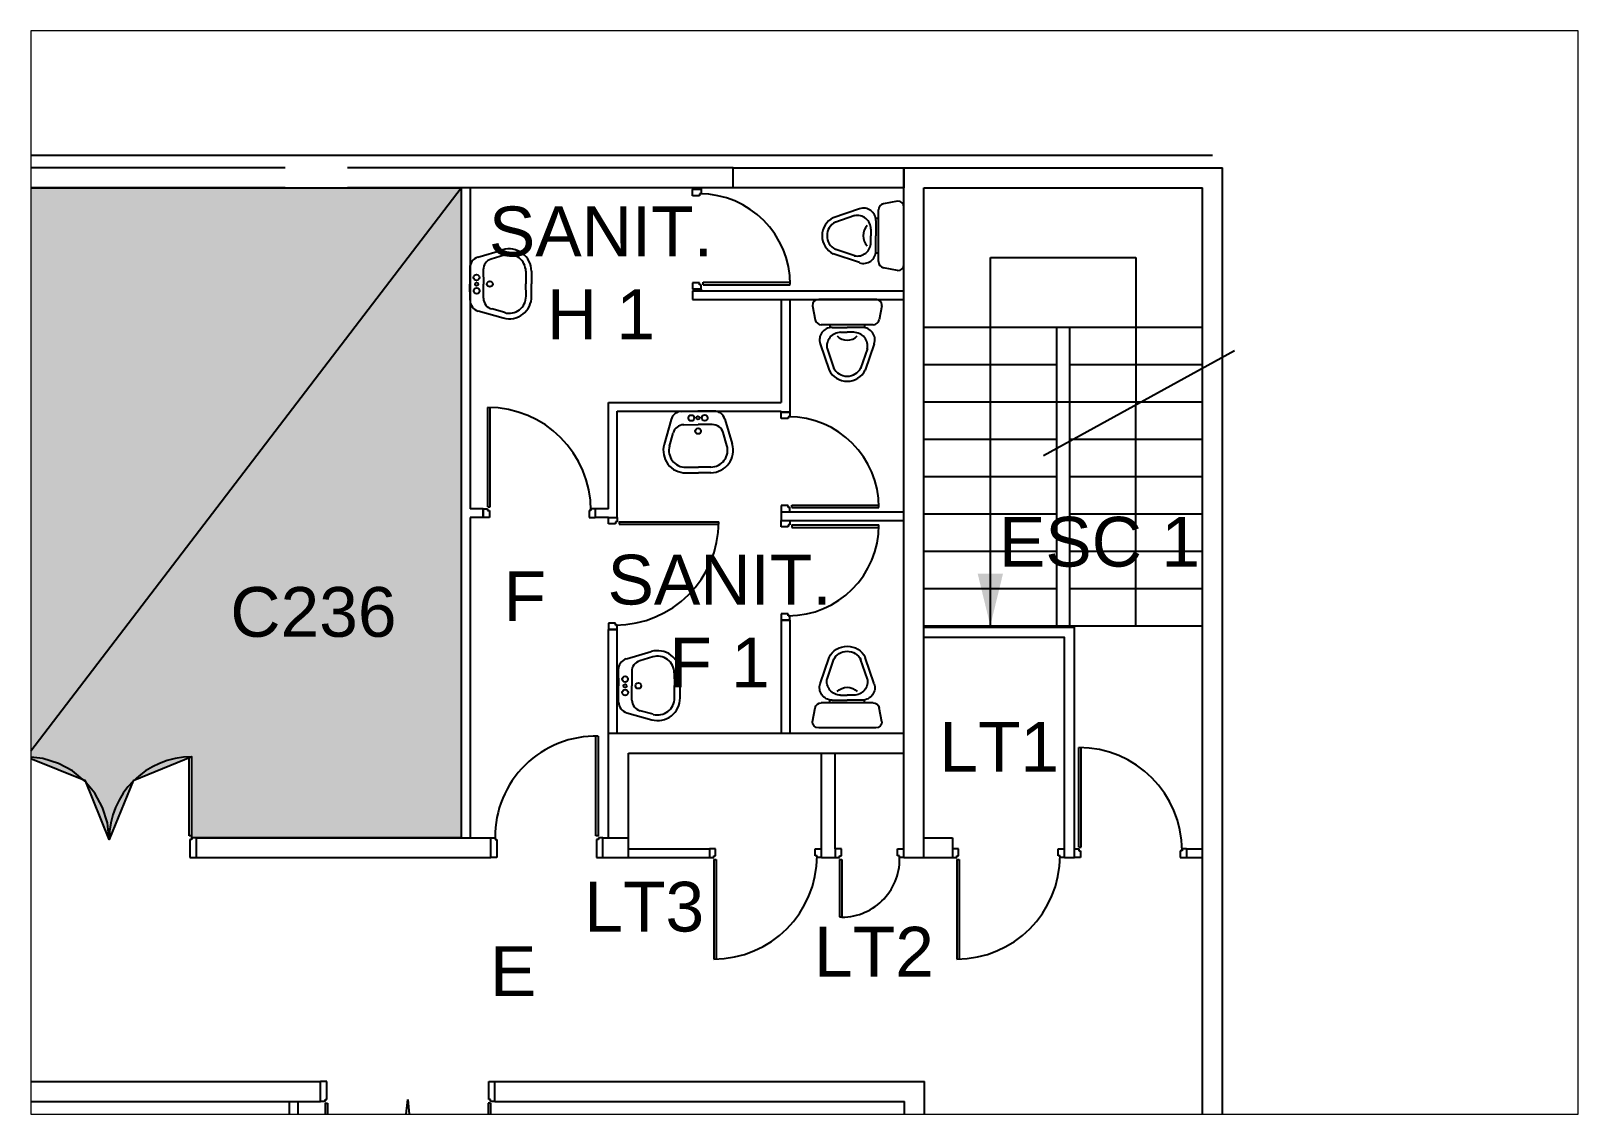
# Paper-space layout 'Présentation2' of a CAD drawing. Extents: x -0.1 to 28.9, y -0.1 to 20.2.
# The model-space entities are those that its viewports show. They can reach past a viewport. Long polylines and large blocks are cut down to what shows.
import ezdxf

# ---------------------------------------------------------------- set-up
doc = ezdxf.new("R2010")
doc.units = 0
doc.header["$MEASUREMENT"] = 0
doc.linetypes.add('CACHE', pattern=[0.375, 0.25, -0.125])
doc.layers.get('0').update_dxf_attribs({"linetype": 'CONTINUOUS'})
for name, color, linetype in [('BA_CLOISON_EXISTANTE', 4, 'CONTINUOUS'), ('BA_ESCALIER', 8, 'CONTINUOUS'), ('BA_MENUIS_EXTERIEURE', 6, 'CONTINUOUS'), ('BA_MENUIS_INTERIEURE', 202, 'CONTINUOUS'), ('BA_STRUCTURE', 5, 'CONTINUOUS'), ('EQ_SANITAIRE', 60, 'CONTINUOUS'), ('modif', 1, 'CONTINUOUS'), ('Nom. Circulation', 1, 'CONTINUOUS'), ('Nom. Texte', 250, 'CONTINUOUS'), ('SUN', 2, 'CONTINUOUS')]:
    doc.layers.add(name, color=color, linetype=linetype)
doc.styles.add('ARIAL', font='arial.ttf')

# ---------------------------------------------------------------- blocks, each defined once
blk = doc.blocks.new('WC')
for p, q in [((-5, 27.9), (-16.3, 25.7)), ((-35.6, 21.6), (-56.7, 14.5)), ((-39.3, 16.2), (-55.4, 10.7)), ((-20.3, 14), (-22.5, 14)), ((-20.3, -20.8), (-20.3, 20.8)), ((0, -22.9), (0, 22.9)), ((-26.4, 5.3), (-26.4, 0)), ((-26.4, -5.3), (-26.4, 0)), ((-22.4, 12.2), (-22.4, 0)), ((-22.4, -12.2), (-22.4, 0)), ((-39.3, -16.2), (-55.4, -10.7)), ((-35.6, -21.6), (-56.7, -14.5)), ((-20.3, -14), (-22.5, -14)), ((-5, -27.9), (-16.3, -25.7))]:
    blk.add_line(p, q)
for centre, radius, start, end in [((-15.3, 20.8), 5, 101.0796, 180), ((-5, 22.9), 5, 0, 90), ((-49.5, 0), 16.2, 116.4444, 180), ((-37.4, 5.3), 11, 0, 102.4), ((-32.4, 12.2), 10, 0, 108.6162), ((-49.5, -0.4), 16.2, 178.1961, 178.7319), ((-49.5, 0), 16.2, 180, 243.5556), ((-49.5, 0), 12.2, 116.4444, 180), ((-49.5, 0), 12.2, 180, 243.5556), ((-21.2, 0), 11.5, 134.9643, 225.0357), ((-37.4, -5.3), 11, 257.6, 0), ((-32.4, -12.2), 10, 251.3838, 0), ((-15.3, -20.8), 5, 180, 258.9204), ((-5, -22.9), 5, 270, 0)]:
    blk.add_arc(centre, radius, start, end)
blk = doc.blocks.new('LAV60')
for p, q in [((-14.4, 0), (0, 0)), ((14.4, 0), (0, 0)), ((-24, -7.3), (-30.4, -29.5)), ((-12.7, -12), (0, -12)), ((12.7, -12), (0, -12)), ((24, -7.3), (30.4, -29.5)), ((-25.6, -30.9), (-22.3, -19.3)), ((25.6, -30.9), (22.3, -19.3)), ((-11.2, -50), (0, -50)), ((-11.2, -55), (0, -55)), ((11.2, -50), (0, -50)), ((11.2, -55), (0, -55))]:
    blk.add_line(p, q)
for centre, radius in [((-6, -6), 2.61), ((0, -6), 1.44), ((6, -6), 2.61), ((0, -17.8), 2.54)]:
    blk.add_circle(centre, radius)
for centre, radius, start, end in [((-14.4, -10), 10, 90, 164.0546), ((14.4, -10), 10, 15.9454, 90), ((-12.7, -22), 10, 90, 164.0546), ((12.7, -22), 10, 15.9454, 90), ((-11.2, -35), 20, 164.0546, 270), ((-11.2, -35), 15, 164.0546, 270), ((11.2, -35), 20, 270, 15.9454), ((11.2, -35), 15, 270, 15.9454)]:
    blk.add_arc(centre, radius, start, end)

msp = doc.modelspace()

# ---------------------------------------------------------------- hatches: boundary and pattern name
at = {"layer": 'BA_ESCALIER'}
msp.add_hatch(color=256, dxfattribs=at).paths.add_polyline_path([(-8684.1, 10014.8), (-8694.3, 10014.8), (-8684.1, 9972.9), (-8673.9, 10014.8)])
at = {"layer": 'SUN'}
h = msp.add_hatch(color=256, dxfattribs=at)
h.dxf.hatch_style = 1
h.paths.add_polyline_path([(-9109.1, 10324.9), (-9462.1, 10324.9), (-9462.1, 9802.5), (-9458.5, 9802.5), (-9458.5, 9867.5)])
h.paths.add_polyline_path([(-9109.1, 10324.9), (-9458.5, 9867.5), (-9411.1, 9848.2), (-9392.1, 9801), (-9372.6, 9848.1), (-9325.6, 9867.5), (-9325.6, 9802.5), (-9109.1, 9802.5)])
h.paths.add_polyline_path([(-9304.8, 9941.9), (-9151.2, 9941.9), (-9151.2, 10024.3), (-9304.8, 10024.3)], flags=24)

# ---------------------------------------------------------------- linework, layer by layer
at = {"layer": 'BA_CLOISON_EXISTANTE'}
for p, q in [((-9109.1, 10324.9), (-9109.1, 9802.5)), ((-9102.1, 10324.9), (-9102.1, 10066.9)), ((-8923.3, 10324.9), (-8923.3, 10323.5)), ((-8916.3, 10323.5), (-8923.3, 10323.5)), ((-8916.3, 10324.9), (-8916.3, 10323.5)), ((-8916.3, 10243.5), (-8923.3, 10243.5)), ((-8923.3, 10242.1), (-8753.6, 10242.1)), ((-8923.3, 10242.1), (-8923.3, 10235.1)), ((-8916.3, 10243.5), (-8916.3, 10242.1)), ((-8923.3, 10235.1), (-8753.6, 10235.1)), ((-8852.1, 10235.1), (-8852.1, 10152.3)), ((-8845.1, 10235.1), (-8845.1, 10144.4)), ((-8990.8, 10152.3), (-8923.3, 10152.3)), ((-8990.8, 10152.3), (-8852.1, 10152.3)), ((-8990.8, 10066.9), (-8990.8, 10152.3)), ((-8983.8, 10145.3), (-8852.1, 10145.3)), ((-8983.8, 10059.9), (-8983.8, 10145.3)), ((-8852.1, 10144.4), (-8845.1, 10144.4)), ((-9091.5, 10066.9), (-9102.1, 10066.9)), ((-9102.1, 10059.9), (-9102.1, 9802.5)), ((-9091.5, 10059.9), (-9102.1, 10059.9)), ((-9091.5, 10066.9), (-9091.5, 10059.9)), ((-8990.8, 10066.9), (-9001.5, 10066.9)), ((-9001.5, 10066.9), (-9001.5, 10059.9)), ((-8990.8, 10059.9), (-9001.5, 10059.9)), ((-8990.8, 10059.9), (-8983.8, 10059.9)), ((-8852.1, 10064.4), (-8753.6, 10064.4)), ((-8852.1, 10064.4), (-8852.1, 10057.4)), ((-8852.1, 10057.4), (-8753.6, 10057.4)), ((-8990.8, 9886.5), (-8990.8, 9969.9)), ((-8990.8, 9969.9), (-8983.8, 9969.9)), ((-8983.8, 9886.5), (-8983.8, 9969.9)), ((-8852.1, 9977.4), (-8845.1, 9977.4)), ((-8852.1, 9977.4), (-8852.1, 9886.5)), ((-8845.1, 9977.4), (-8845.1, 9886.5)), ((-8819.8, 9793.5), (-8819.8, 9870.5)), ((-8808.8, 9793.5), (-8808.8, 9870.5)), ((-8974.8, 9793.5), (-8909.8, 9793.5)), ((-8974.8, 9786.5), (-8909.8, 9786.5)), ((-8819.8, 9786.5), (-8808.8, 9786.5)), ((-8808.8, 9793.5), (-8808.8, 9793.5)), ((-8624.6, 9786.5), (-8616.6, 9786.5)), ((-8526.6, 9793.5), (-8513.6, 9793.5)), ((-8526.6, 9786.5), (-8513.6, 9786.5)), ((-9247.1, 9503.7), (-9247.1, 9590.5)), ((-9240.1, 9503.7), (-9240.1, 9590.5))]:
    msp.add_line(p, q, dxfattribs=at)
for points in [[(-8616.6, 9786.5), (-8616.6, 9802.5), (-8616.6, 9971.5), (-8737.6, 9971.5)], [(-8624.6, 9786.5), (-8624.6, 9802.5), (-8624.6, 9963.5), (-8737.6, 9963.5)]]:
    msp.add_lwpolyline(points, dxfattribs=at)
at = {"layer": 'BA_ESCALIER', "linetype": 'CACHE', "ltscale": 7}
for p, q in [((-8684.1, 9972.9), (-8684.1, 10268.9)), ((-8684.1, 10268.9), (-8567.1, 10268.9)), ((-8567.1, 10268.9), (-8567.1, 10150.5)), ((-8737.6, 10212.9), (-8513.6, 10212.9)), ((-8737.6, 10182.9), (-8630.6, 10182.9)), ((-8620.6, 10182.9), (-8513.6, 10182.9)), ((-8737.6, 10152.9), (-8630.6, 10152.9)), ((-8630.6, 10152.9), (-8562.7, 10152.9)), ((-8737.6, 10122.9), (-8630.6, 10122.9)), ((-8737.6, 10092.9), (-8630.6, 10092.9)), ((-8737.6, 10062.9), (-8630.6, 10062.9)), ((-8737.6, 10032.9), (-8630.6, 10032.9)), ((-8737.6, 10002.9), (-8630.6, 10002.9)), ((-8737.6, 9972.9), (-8513.6, 9972.9)), ((-8737.6, 9972.9), (-8630.6, 9972.9))]:
    msp.add_line(p, q, dxfattribs=at)
at = {"layer": 'BA_ESCALIER'}
for p, q in [((-8630.6, 9972.9), (-8630.6, 10212.9)), ((-8630.6, 10212.9), (-8620.6, 10212.9)), ((-8620.6, 10212.9), (-8620.6, 9972.9)), ((-8641.3, 10109.6), (-8487.9, 10194.1)), ((-8567.1, 9972.9), (-8567.1, 10150.5)), ((-8562.7, 10152.9), (-8513.6, 10152.9)), ((-8620.6, 10122.9), (-8513.6, 10122.9)), ((-8620.6, 10092.9), (-8513.6, 10092.9)), ((-8620.6, 10062.9), (-8513.6, 10062.9)), ((-8620.6, 10032.9), (-8513.6, 10032.9)), ((-8620.6, 10002.9), (-8513.6, 10002.9))]:
    msp.add_line(p, q, dxfattribs=at)
at = {"layer": 'BA_MENUIS_EXTERIEURE'}
for p, q in [((-8505.6, 10350.9), (-13191, 10350.9)), ((-9250.6, 10340.9), (-9560.6, 10340.9)), ((-8890.6, 10340.9), (-9200.6, 10340.9)), ((-8753.6, 10340.9), (-8753.6, 10340.9)), ((-9250.6, 10324.9), (-9560.6, 10324.9)), ((-8890.6, 10324.9), (-9200.6, 10324.9)), ((-8753.6, 10324.9), (-8753.6, 10324.9))]:
    msp.add_line(p, q, dxfattribs=at)
at = {"layer": 'BA_MENUIS_INTERIEURE', "ltscale": 7}
for p, q in [((-8923.3, 10318.5), (-8923.3, 10323.5)), ((-8917.8, 10318.5), (-8923.3, 10318.5)), ((-8916.3, 10320), (-8917.8, 10320)), ((-8917.8, 10320), (-8917.8, 10318.5)), ((-8916.3, 10323.5), (-8916.3, 10320)), ((-8923.3, 10248.5), (-8923.3, 10243.5)), ((-8917.8, 10248.5), (-8923.3, 10248.5)), ((-8923.3, 10243.5), (-8916.3, 10243.5)), ((-8917.8, 10247), (-8917.8, 10248.5)), ((-8916.3, 10247), (-8917.8, 10247)), ((-8916.3, 10243.5), (-8916.3, 10247)), ((-8914.8, 10249), (-8844.9, 10249)), ((-8914.8, 10247), (-8914.8, 10249)), ((-8914.8, 10247), (-8844.8, 10247)), ((-9087.9, 10068.4), (-9087.9, 10148.4)), ((-9085.9, 10068.4), (-9085.9, 10148.4)), ((-8852.1, 10139.4), (-8852.1, 10144.4)), ((-8845.1, 10144.4), (-8845.1, 10140.9)), ((-8846.6, 10139.4), (-8852.1, 10139.4)), ((-8845.1, 10140.9), (-8846.6, 10140.9)), ((-8846.6, 10140.9), (-8846.6, 10139.4)), ((-9087.9, 10068.4), (-9085.9, 10068.4)), ((-8852.1, 10069.4), (-8852.1, 10064.4)), ((-8846.6, 10069.4), (-8852.1, 10069.4)), ((-8846.6, 10067.9), (-8846.6, 10069.4)), ((-8845.1, 10067.9), (-8846.6, 10067.9)), ((-8845.1, 10064.4), (-8845.1, 10067.9)), ((-8843.6, 10069.9), (-8773.7, 10069.9)), ((-8843.6, 10067.9), (-8843.6, 10069.9)), ((-8843.6, 10067.9), (-8773.6, 10067.9)), ((-9091.5, 10066.9), (-9088, 10066.9)), ((-9091.5, 10059.9), (-9091.5, 10066.9)), ((-9086.5, 10059.9), (-9091.5, 10059.9)), ((-9088, 10066.9), (-9088, 10065.4)), ((-9088, 10065.4), (-9086.5, 10065.4)), ((-9086.5, 10065.4), (-9086.5, 10059.9)), ((-9006.5, 10065.4), (-9006.5, 10059.9)), ((-9005, 10065.4), (-9006.5, 10065.4)), ((-9006.5, 10059.9), (-9001.5, 10059.9)), ((-9001.5, 10066.9), (-9005, 10066.9)), ((-9005, 10066.9), (-9005, 10065.4)), ((-8990.8, 10054.9), (-8990.8, 10059.9)), ((-8990.8, 10059.9), (-8983.8, 10059.9)), ((-8985.3, 10056.4), (-8985.3, 10054.9)), ((-8983.8, 10056.4), (-8985.3, 10056.4)), ((-8983.8, 10059.9), (-8983.8, 10056.4)), ((-8982.3, 10056.4), (-8902.3, 10056.4)), ((-8982.3, 10056.4), (-8982.3, 10054.4)), ((-8852.1, 10064.4), (-8845.1, 10064.4)), ((-8852.1, 10052.4), (-8852.1, 10057.4)), ((-8852.1, 10057.4), (-8845.1, 10057.4)), ((-8845.1, 10057.4), (-8845.1, 10053.9)), ((-8985.3, 10054.9), (-8990.8, 10054.9)), ((-8982.3, 10054.4), (-8902.3, 10054.4)), ((-8846.6, 10052.4), (-8852.1, 10052.4)), ((-8846.6, 10053.9), (-8846.6, 10052.4)), ((-8845.1, 10053.9), (-8846.6, 10053.9)), ((-8843.6, 10053.9), (-8773.6, 10053.9)), ((-8843.6, 10053.9), (-8843.6, 10051.9)), ((-8843.6, 10051.9), (-8773.7, 10051.9)), ((-8852.1, 9982.4), (-8852.1, 9977.4)), ((-8846.6, 9982.4), (-8852.1, 9982.4)), ((-8846.6, 9980.9), (-8846.6, 9982.4)), ((-8845.1, 9980.9), (-8846.6, 9980.9)), ((-8845.1, 9977.4), (-8845.1, 9980.9)), ((-8990.8, 9974.9), (-8990.8, 9969.9)), ((-8985.3, 9974.9), (-8990.8, 9974.9)), ((-8985.3, 9973.4), (-8985.3, 9974.9)), ((-8983.8, 9973.4), (-8985.3, 9973.4)), ((-8983.8, 9969.9), (-8983.8, 9973.4)), ((-8613.1, 9795), (-8613.1, 9875)), ((-8611.1, 9795), (-8611.1, 9875)), ((-8613.1, 9795), (-8611.1, 9795)), ((-8904.8, 9793.5), (-8909.8, 9793.5)), ((-8909.8, 9793.5), (-8909.8, 9786.5)), ((-8909.8, 9786.5), (-8906.3, 9786.5)), ((-8906.3, 9788), (-8904.8, 9788)), ((-8906.3, 9786.5), (-8906.3, 9788)), ((-8906.3, 9785), (-8906.3, 9705)), ((-8906.3, 9785), (-8904.3, 9785)), ((-8904.8, 9788), (-8904.8, 9793.5)), ((-8904.3, 9785), (-8904.3, 9705.1)), ((-8824.8, 9793.5), (-8819.8, 9793.5)), ((-8824.8, 9788), (-8824.8, 9793.5)), ((-8823.3, 9788), (-8824.8, 9788)), ((-8823.3, 9786.5), (-8823.3, 9788)), ((-8819.8, 9786.5), (-8823.3, 9786.5)), ((-8803.8, 9793.5), (-8808.8, 9793.5)), ((-8808.8, 9793.5), (-8808.8, 9786.5)), ((-8808.8, 9786.5), (-8805.3, 9786.5)), ((-8805.3, 9788), (-8803.8, 9788)), ((-8805.3, 9786.5), (-8805.3, 9788)), ((-8805.3, 9785), (-8805.3, 9738.8)), ((-8805.3, 9785), (-8803.3, 9785)), ((-8803.8, 9788), (-8803.8, 9793.5)), ((-8803.3, 9785), (-8803.3, 9738.8)), ((-8758.6, 9793.5), (-8753.6, 9793.5)), ((-8758.6, 9788), (-8758.6, 9793.5)), ((-8757.1, 9788), (-8758.6, 9788)), ((-8757.1, 9786.5), (-8757.1, 9788)), ((-8753.6, 9786.5), (-8757.1, 9786.5)), ((-8709.6, 9793.5), (-8714.6, 9793.5)), ((-8714.6, 9793.5), (-8714.6, 9786.5)), ((-8714.6, 9786.5), (-8711.1, 9786.5)), ((-8711.1, 9788), (-8709.6, 9788)), ((-8711.1, 9786.5), (-8711.1, 9788)), ((-8711.1, 9785), (-8711.1, 9705)), ((-8711.1, 9785), (-8709.1, 9785)), ((-8709.6, 9788), (-8709.6, 9793.5)), ((-8709.1, 9785), (-8709.1, 9705.1)), ((-8629.6, 9793.5), (-8624.6, 9793.5)), ((-8629.6, 9788), (-8629.6, 9793.5)), ((-8628.1, 9788), (-8629.6, 9788)), ((-8628.1, 9786.5), (-8628.1, 9788)), ((-8624.6, 9786.5), (-8628.1, 9786.5)), ((-8616.6, 9793.5), (-8613.1, 9793.5)), ((-8616.6, 9786.5), (-8616.6, 9793.5)), ((-8611.6, 9786.5), (-8616.6, 9786.5)), ((-8613.1, 9793.5), (-8613.1, 9792)), ((-8613.1, 9792), (-8611.6, 9792)), ((-8611.6, 9792), (-8611.6, 9786.5)), ((-8531.6, 9792), (-8531.6, 9786.5)), ((-8530.1, 9792), (-8531.6, 9792)), ((-8531.6, 9786.5), (-8526.6, 9786.5)), ((-8526.6, 9793.5), (-8530.1, 9793.5)), ((-8530.1, 9793.5), (-8530.1, 9792)), ((-8805.3, 9738.8), (-8803.3, 9738.8))]:
    msp.add_line(p, q, dxfattribs=at)
at = {"layer": 'BA_MENUIS_INTERIEURE'}
for p, q in [((-8916.3, 10323.5), (-8923.3, 10323.5)), ((-8845.1, 10144.4), (-8852.1, 10144.4)), ((-9001.5, 10066.9), (-9001.5, 10059.9)), ((-8983.8, 9969.9), (-8990.8, 9969.9)), ((-8845.1, 9977.4), (-8852.1, 9977.4)), ((-9001, 9804), (-9001, 9884.2)), ((-8999, 9804), (-8999, 9884.1)), ((-9458.6, 9804), (-9458.6, 9867.5)), ((-9456.6, 9804), (-9456.6, 9867.5)), ((-9327.6, 9804), (-9327.6, 9867.5)), ((-9325.6, 9804), (-9325.6, 9867.5)), ((-9458.6, 9802.5), (-9462.1, 9802.5)), ((-9458.6, 9804), (-9456.6, 9804)), ((-9458.6, 9802.5), (-9458.6, 9801)), ((-9458.6, 9801), (-9457.1, 9801)), ((-9457.1, 9801), (-9457.1, 9786.5)), ((-9325.6, 9804), (-9327.6, 9804)), ((-9325.6, 9801), (-9327.1, 9801)), ((-9327.1, 9801), (-9327.1, 9786.5)), ((-9325.6, 9802.5), (-9325.6, 9801)), ((-9322.1, 9802.5), (-9325.6, 9802.5)), ((-9322.1, 9802.5), (-9322.1, 9786.5)), ((-9085.5, 9802.5), (-9082, 9802.5)), ((-9085.5, 9786.5), (-9085.5, 9802.5)), ((-9082, 9802.5), (-9082, 9801)), ((-9082, 9801), (-9080.5, 9801)), ((-9080.5, 9801), (-9080.5, 9786.5)), ((-8999, 9804), (-9001, 9804)), ((-8999, 9801), (-9000.5, 9801)), ((-9000.5, 9801), (-9000.5, 9786.5)), ((-8995.5, 9802.5), (-8999, 9802.5)), ((-8999, 9802.5), (-8999, 9801)), ((-8995.5, 9786.5), (-8995.5, 9802.5)), ((-9457.1, 9786.5), (-9462.1, 9786.5)), ((-9327.1, 9786.5), (-9322.1, 9786.5)), ((-9080.5, 9786.5), (-9085.5, 9786.5)), ((-9000.5, 9786.5), (-8995.5, 9786.5)), ((-8819.8, 9786.5), (-8819.8, 9793.5)), ((-8753.6, 9786.5), (-8753.6, 9793.5)), ((-8624.6, 9786.5), (-8624.6, 9793.5)), ((-8526.6, 9793.5), (-8526.6, 9786.5)), ((-9217.1, 9606.5), (-9222.1, 9606.5)), ((-9222.1, 9590.5), (-9222.1, 9606.5)), ((-9217.1, 9592), (-9217.1, 9606.5)), ((-9087.1, 9606.5), (-9082.1, 9606.5)), ((-9087.1, 9592), (-9087.1, 9606.5)), ((-9082.1, 9590.5), (-9082.1, 9606.5)), ((-9218.6, 9590.5), (-9222.1, 9590.5)), ((-9218.6, 9592), (-9217.1, 9592)), ((-9218.6, 9590.5), (-9218.6, 9592)), ((-9218.6, 9589), (-9218.6, 9525.5)), ((-9218.6, 9589), (-9216.6, 9589)), ((-9216.6, 9589), (-9216.6, 9525.6)), ((-9087.6, 9589), (-9087.6, 9525.6)), ((-9085.6, 9589), (-9087.6, 9589)), ((-9085.6, 9592), (-9087.1, 9592)), ((-9085.6, 9590.5), (-9085.6, 9592)), ((-9082.1, 9590.5), (-9085.6, 9590.5)), ((-9085.6, 9589), (-9085.6, 9525.5))]:
    msp.add_line(p, q, dxfattribs=at)
for centre, radius, start, end in [((-8917.8, 10247), 73, 0.0136, 90), ((-9088, 10065.4), 83, 0, 89.988), ((-8846.6, 10067.9), 73, 0.0136, 90), ((-8985.3, 10056.4), 83, 270, 359.988), ((-8846.6, 10053.9), 73, 270, 359.9864), ((-9001.1, 9803.2), 80.9, 88.5337, 180.4961), ((-8613.1, 9792), 83, 0, 89.988), ((-9458.6, 9801), 66.5, 0, 89.985), ((-9325.6, 9801), 66.5, 90.015, 180), ((-9457.1, 9801), 0, 270, 0), ((-9456.6, 9804), 0, 270, 0), ((-9327.6, 9804), 0, 180, 270), ((-9327.1, 9801), 0, 180, 270), ((-9001, 9804), 0, 180, 270), ((-9000.5, 9801), 0, 180, 270), ((-8906.3, 9788), 83, 270.012, 0), ((-8803.3, 9785), 46.3, 270.0064, 3.7178), ((-8711.1, 9788), 83, 270.012, 0), ((-9218.6, 9592), 66.5, 270.015, 0), ((-9217.1, 9592), 0, 0, 90), ((-9216.6, 9589), 0, 0, 90), ((-9085.6, 9592), 66.5, 180, 269.985), ((-9087.6, 9589), 0, 90, 180), ((-9087.1, 9592), 0, 90, 180)]:
    msp.add_arc(centre, radius, start, end, dxfattribs=at)
at = {"layer": 'BA_MENUIS_INTERIEURE', "ltscale": 7}
for centre, start, end in [((-8917.8, 10248.5), 90, 180), ((-8914.8, 10249), 90, 180), ((-9085.9, 10068.4), 270, 0), ((-8846.6, 10069.4), 90, 180), ((-8843.6, 10069.9), 90, 180), ((-9086.5, 10065.4), 270, 0), ((-8985.3, 10054.9), 180, 270), ((-8982.3, 10054.4), 180, 270), ((-8846.6, 10052.4), 180, 270), ((-8611.1, 9795), 270, 0), ((-8904.8, 9788), 0, 90), ((-8803.8, 9788), 0, 90), ((-8709.6, 9788), 0, 90), ((-8611.6, 9792), 270, 0)]:
    msp.add_arc(centre, 0, start, end, dxfattribs=at)
at = {"layer": 'BA_STRUCTURE'}
for p, q in [((-8890.6, 10340.9), (-8865.6, 10340.9)), ((-8890.6, 10324.9), (-8890.6, 10340.9)), ((-8865.6, 10340.9), (-8753.6, 10340.9)), ((-8753.6, 10340.9), (-8497.6, 10340.9)), ((-8753.6, 9786.5), (-8753.6, 10340.9)), ((-8753.6, 10340.9), (-8753.6, 10324.9)), ((-8497.6, 9802.5), (-8497.6, 10340.9)), ((-8753.6, 10324.9), (-8890.6, 10324.9)), ((-8737.6, 10324.9), (-8513.6, 10324.9)), ((-8737.6, 9786.5), (-8737.6, 10324.9)), ((-8513.6, 9786.5), (-8513.6, 10324.9)), ((-8990.8, 9886.5), (-8753.6, 9886.5)), ((-8990.8, 9802.5), (-8990.8, 9886.5)), ((-8974.8, 9870.5), (-8753.6, 9870.5)), ((-8974.8, 9786.5), (-8974.8, 9870.5)), ((-9322.1, 9802.5), (-9109.1, 9802.5)), ((-9322.1, 9802.5), (-9322.1, 9786.5)), ((-9309.1, 9802.5), (-9085.5, 9802.5)), ((-9085.5, 9786.5), (-9085.5, 9802.5)), ((-8995.5, 9802.5), (-8974.8, 9802.5)), ((-8995.5, 9786.5), (-8995.5, 9802.5)), ((-8737.6, 9802.5), (-8714.6, 9802.5)), ((-8714.6, 9802.5), (-8714.6, 9786.5)), ((-9322.1, 9786.5), (-9085.5, 9786.5)), ((-9309.1, 9786.5), (-9085.5, 9786.5)), ((-8995.5, 9786.5), (-8974.8, 9786.5)), ((-8753.6, 9786.5), (-8737.6, 9786.5)), ((-8737.6, 9786.5), (-8714.6, 9786.5)), ((-10268.3, 9606.5), (-9222.1, 9606.5)), ((-9222.1, 9590.5), (-9222.1, 9606.5)), ((-9222.1, 9590.5), (-9222.1, 9606.5)), ((-9222.1, 9590.5), (-9222.1, 9606.5)), ((-9082.1, 9606.5), (-8737.1, 9606.5)), ((-9082.1, 9590.5), (-9082.1, 9606.5)), ((-9839.9, 9590.5), (-9222.1, 9590.5)), ((-9082.1, 9590.5), (-8753.1, 9590.5))]:
    msp.add_line(p, q, dxfattribs=at)
at = {"layer": 'BA_STRUCTURE', "ltscale": 10}
for p, q in [((-8513.6, 9072.6), (-8513.6, 9863.3)), ((-8497.6, 9056.6), (-8497.6, 9802.5)), ((-8737.1, 9072.6), (-8737.1, 9606.5)), ((-8753.1, 9072.6), (-8753.1, 9590.5))]:
    msp.add_line(p, q, dxfattribs=at)
at = {"layer": 'modif'}
msp.add_line((-8808.8, 9870.5), (-8808.8, 9870.5), dxfattribs=at)
msp.add_line((-8808.8, 9870.5), (-8808.8, 9870.5), dxfattribs=at)
at = {"layer": 'SUN'}
for points in [[(-9462.1, 10324.9), (-9109.1, 10324.9), (-9109.1, 9802.5), (-9325.6, 9802.5), (-9325.6, 9867.5), (-9372.6, 9848.1), (-9392.1, 9801), (-9411.1, 9848.2), (-9458.5, 9867.5), (-9458.5, 9802.5), (-9462.1, 9802.5), (-9462.1, 10324.9)], [(-9458.5, 9867.5), (-9109.1, 10324.9)]]:
    msp.add_lwpolyline(points, dxfattribs=at)

# ---------------------------------------------------------------- block references
at = {"layer": 'EQ_SANITAIRE'}
msp.add_blockref('WC', (-8753.6, 10286.3), dxfattribs=at)
at = {"layer": 'EQ_SANITAIRE', "xscale": 0.8999999999992776, "yscale": 0.8999999999992776, "zscale": 0.8999999999992776}
for p, rotation in [((-9102.2, 10247.4), 90.44971623151555), ((-8919, 10145.3), 0.4497162315155336), ((-8982.9, 9924.5), 90.44971623151555)]:
    msp.add_blockref('LAV60', p, dxfattribs=dict(at, rotation=rotation))
at = {"layer": 'EQ_SANITAIRE', "rotation": 89.99999999999999}
msp.add_blockref('WC', (-8799.1, 10235.1), dxfattribs=at)
at = {"layer": 'EQ_SANITAIRE', "xscale": -1, "rotation": 90}
msp.add_blockref('WC', (-8799.1, 9890.7), dxfattribs=at)

# ---------------------------------------------------------------- texts
at = {"layer": 'Nom. Circulation', "char_height": 40, "attachment_point": 1, "style": 'ARIAL'}
for s, width, insert in [('F', 39.888, (-9075.2, 10016.6)), ('E', 239.816, (-9086, 9715.2))]:
    msp.add_mtext_dynamic_manual_height_columns(s, width=width, gutter_width=12.5, heights=[0], dxfattribs=dict(at, insert=insert))
at = {"layer": 'Nom. Texte', "char_height": 40, "width": 224.767, "attachment_point": 5}
for s, insert in [('{\\fArial|b0|i0|c0|p34;SANIT. H 1}', (-8996.9, 10256.5)), ('{\\fArial|b0|i0|c0|p34;SANIT. F 1}', (-8901.6, 9976.6)), ('{\\fArial|b0|i0|c0|p34;C236}', (-9227.9, 9983.7))]:
    msp.add_mtext(s, dxfattribs=dict(at, insert=insert))
at = {"layer": 'Nom. Texte', "char_height": 40, "attachment_point": 1, "style": 'ARIAL'}
for s, width, insert in [('ESC 1', 204.823, (-8677.2, 10060.4)), ('LT1', 164.321, (-8725.1, 9895.6)), ('LT3', 164.321, (-9010.3, 9767.1)), ('LT2', 164.321, (-8825.7, 9730.9))]:
    msp.add_mtext_dynamic_manual_height_columns(s, width=width, gutter_width=12.5, heights=[0], dxfattribs=dict(at, insert=insert))

psp = doc.layouts.new('Présentation2')

# ---------------------------------------------------------------- viewports
at = {"layer": 'SUN'}
psp.add_viewport(center=(14.439, 10.061), size=(28.986, 20.30299), view_center_point=(-8833.4, 10015.65), view_height=870.58927, dxfattribs=at)

doc.saveas('drawing.dxf')
